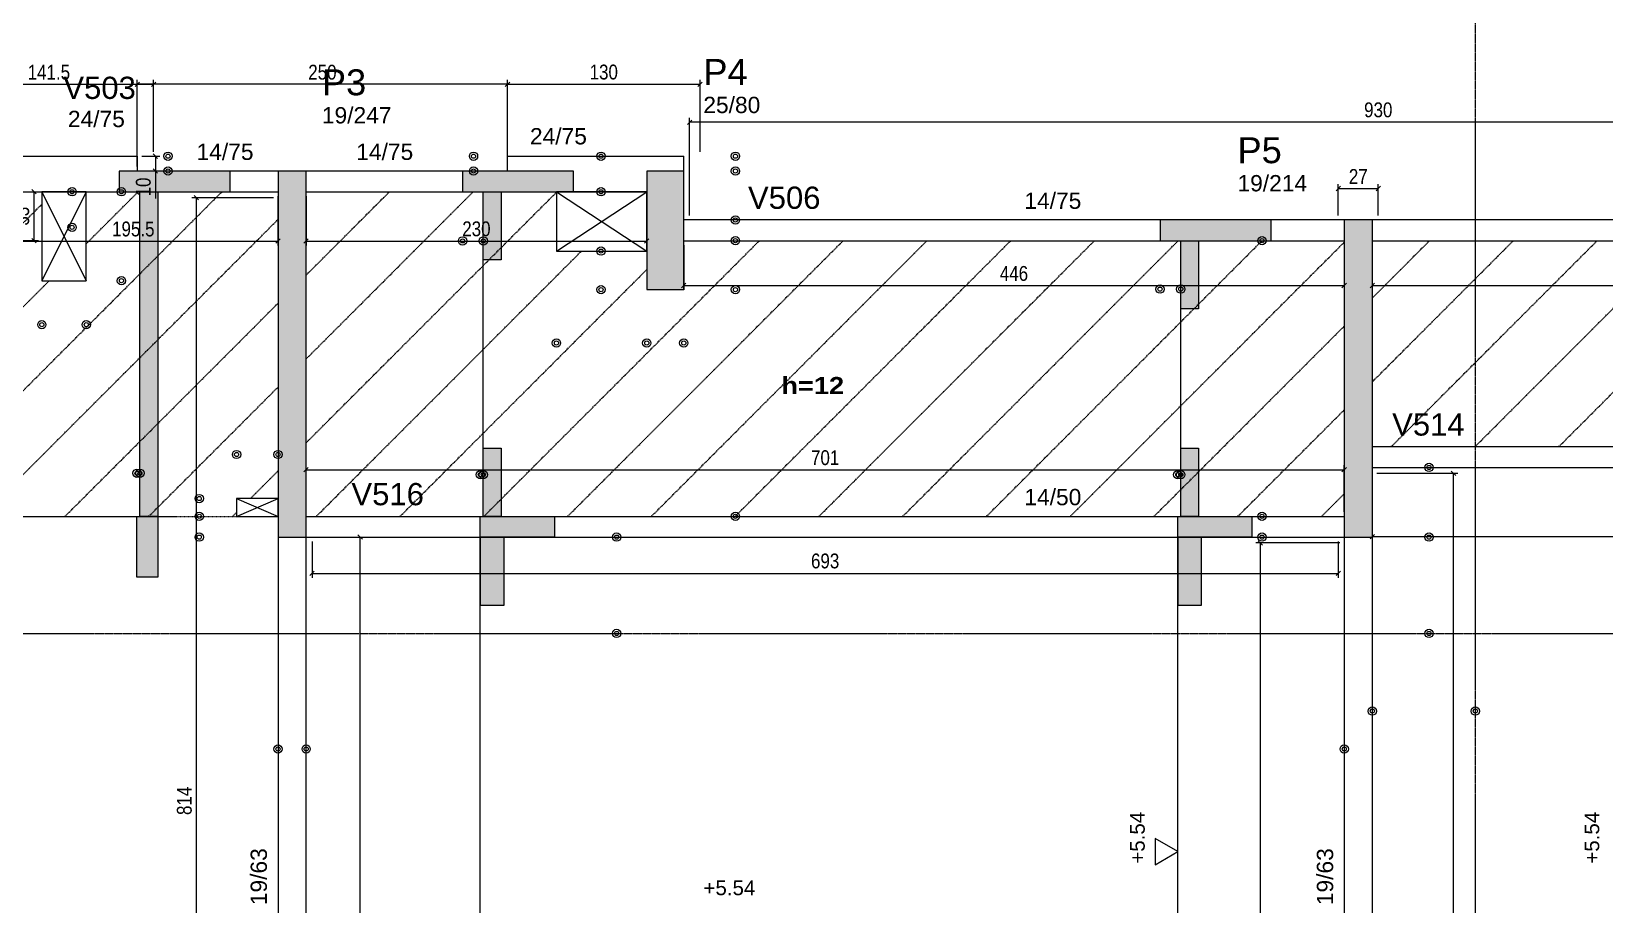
# Model space of a CAD drawing. Extents: x -15895 to 12929, y -2522 to 15173.
# Drawn here: x -14510 to -13447, y 13912 to 14501 of the extents above; entities that cross this region are included whole.
import ezdxf

# ---------------------------------------------------------------- set-up
doc = ezdxf.new("R2010")
doc.units = 0
doc.header["$PDMODE"] = 35
doc.header["$PDSIZE"] = -10
for name, pattern in [('ESTILO_TQS_0001', [1, 0.7, -0.3]), ('ESTILO_TQS_0002', [0.4, 0.1, -0.3]), ('ESTILO_TQS_0006', [0.3, 0.2, -0.1]), ('ESTILO_TQS_0007', [2.1, 1.5, -0.2, 0.2, -0.2])]:
    doc.linetypes.add(name, pattern=pattern)
for name, color, linetype in [('COTA', 241, 'Continuous'), ('MTH-224', 4, 'Continuous'), ('MTH-230', 1, 'Continuous'), ('MTH-DIM-PILAR', 3, 'Continuous'), ('MTH-DIM-VIGA', 3, 'Continuous'), ('MTH-EIXO-214', 4, 'Continuous'), ('MTH-FACE-VIGA', 7, 'Continuous'), ('MTH-LINHA-SEÇÃO', 16, 'Continuous'), ('MTH-PILAR-SEGUE', 5, 'Continuous'), ('MTH-SIMB_COTA', 3, 'Continuous'), ('MTH-SOMBRA21', 150, 'Continuous'), ('MTH-SOMBRA25', 253, 'Continuous'), ('MTH-TIT1-PILAR', 5, 'Continuous'), ('MTH-TIT1-VIGA', 5, 'Continuous'), ('MTH-TRACEJADO-216', 1, 'Continuous'), ('MTH-TXT', 4, 'Continuous'), ('MTH-TXT-NEGRITO', 5, 'Continuous'), ('MTH-VIGA-INVERTIDA', 7, 'ESTILO_TQS_0002')]:
    doc.layers.add(name, color=color, linetype=linetype)
doc.styles.add('COTA TECNICA', font='techl___.ttf', dxfattribs={"height": 10})
doc.styles.add('TQS_ARIAL', font='arial.ttf')
doc.styles.add('TQS_ARIAL_BLACK', font='ariblk.ttf')
doc.dimstyles.new('PAINEL', dxfattribs={"dimtxt": 10, "dimasz": 3, "dimexe": 3, "dimexo": 3, "dimgap": 3, "dimtad": 1, "dimdec": 1, "dimzin": 12, "dimdsep": 46, "dimtxsty": 'COTA TECNICA', "dimblk1": 'OBLIQUE', "dimblk2": 'OBLIQUE', "dimsah": 1, "dimcen": 0.9, "dimclrd": 4, "dimclre": 4, "dimclrt": 240, "dimadec": 1, "dimazin": 3, "dimtfac": 1, "dimtdec": 1, "dimtmove": 0, "dimatfit": 3, "dimfxl": 1, "dimtolj": 1, "dimtzin": 12, "dimarcsym": 0})

# ---------------------------------------------------------------- blocks, each defined once
blk = doc.blocks.new('_Oblique')
at = {"color": 0, "linetype": 'ByBlock', "lineweight": -2}
blk.add_line((-0.5, -0.5), (0.5, 0.5), dxfattribs=at)
blk = doc.blocks.new('*D1881')
at = {"layer": 'COTA', "color": 4, "lineweight": -2, "transparency": 16777216}
for p, q in [((-14435.2, 14416.7), (-14423, 14416.7)), ((-14426, 14416.7), (-14426, 14406.7)), ((-14435.2, 14406.7), (-14423, 14406.7)), ((-14426, 14406.7), (-14426, 14388.2))]:
    blk.add_line(p, q, dxfattribs=at)
at = {"layer": 'Defpoints', "color": 0, "transparency": 16777216}
for p in [(-14438.2, 14416.7), (-14438.2, 14406.7), (-14426, 14406.7)]:
    blk.add_point(p, dxfattribs=at)
at = {"layer": 'COTA', "color": 4, "lineweight": -2, "transparency": 16777216, "xscale": 3, "yscale": 3, "zscale": 3}
for p, rotation in [((-14426, 14416.7), 90), ((-14426, 14406.7), 270)]:
    blk.add_blockref('_Oblique', p, dxfattribs=dict(at, rotation=rotation))
at = {"layer": 'COTA', "color": 240, "transparency": 16777216, "insert": (-14434.1, 14395.9), "char_height": 10, "attachment_point": 5, "rotation": 90, "style": 'COTA TECNICA'}
blk.add_mtext('\\A1;10', dxfattribs=at)
blk = doc.blocks.new('*D1882')
at = {"layer": 'COTA', "color": 4, "lineweight": -2, "transparency": 16777216}
for p, q in [((-14535.7, 14392.7), (-14505, 14392.7)), ((-14508, 14392.7), (-14508, 14359.7)), ((-14535.7, 14359.7), (-14505, 14359.7))]:
    blk.add_line(p, q, dxfattribs=at)
at = {"layer": 'Defpoints', "color": 0, "transparency": 16777216}
for p in [(-14538.7, 14392.7), (-14538.7, 14359.7), (-14508, 14359.7)]:
    blk.add_point(p, dxfattribs=at)
at = {"layer": 'COTA', "color": 4, "lineweight": -2, "transparency": 16777216, "xscale": 3, "yscale": 3, "zscale": 3}
for p, rotation in [((-14508, 14392.7), 90), ((-14508, 14359.7), 270)]:
    blk.add_blockref('_Oblique', p, dxfattribs=dict(at, rotation=rotation))
at = {"layer": 'COTA', "color": 240, "transparency": 16777216, "insert": (-14516.2, 14376.2), "char_height": 10, "attachment_point": 5, "rotation": 90, "style": 'COTA TECNICA'}
blk.add_mtext('\\A1;33', dxfattribs=at)
blk = doc.blocks.new('*D1883')
at = {"layer": 'COTA', "color": 4, "lineweight": -2, "transparency": 16777216}
for p, q in [((-14538.7, 14389.7), (-14538.7, 14356.4)), ((-14343.2, 14389.7), (-14343.2, 14356.4)), ((-14538.7, 14359.4), (-14343.2, 14359.4))]:
    blk.add_line(p, q, dxfattribs=at)
at = {"layer": 'Defpoints', "color": 0, "transparency": 16777216}
for p in [(-14538.7, 14392.7), (-14343.2, 14392.7), (-14343.2, 14359.4)]:
    blk.add_point(p, dxfattribs=at)
at = {"layer": 'COTA', "color": 4, "lineweight": -2, "transparency": 16777216, "xscale": 3, "yscale": 3, "zscale": 3, "rotation": 180}
blk.add_blockref('_Oblique', (-14538.7, 14359.4), dxfattribs=at)
at = {"layer": 'COTA', "color": 4, "lineweight": -2, "transparency": 16777216, "xscale": 3, "yscale": 3, "zscale": 3}
blk.add_blockref('_Oblique', (-14343.2, 14359.4), dxfattribs=at)
at = {"layer": 'COTA', "color": 240, "transparency": 16777216, "insert": (-14440.9, 14367.5), "char_height": 10, "attachment_point": 5, "style": 'COTA TECNICA'}
blk.add_mtext('\\A1;195.5', dxfattribs=at)
blk = doc.blocks.new('*D1884')
at = {"layer": 'COTA', "color": 4, "lineweight": -2, "transparency": 16777216}
for p, q in [((-14324.2, 14389.7), (-14324.2, 14356.4)), ((-14094.2, 14389.7), (-14094.2, 14356.4)), ((-14324.2, 14359.4), (-14094.2, 14359.4))]:
    blk.add_line(p, q, dxfattribs=at)
at = {"layer": 'Defpoints', "color": 0, "transparency": 16777216}
for p in [(-14324.2, 14392.7), (-14094.2, 14392.7), (-14094.2, 14359.4)]:
    blk.add_point(p, dxfattribs=at)
at = {"layer": 'COTA', "color": 4, "lineweight": -2, "transparency": 16777216, "xscale": 3, "yscale": 3, "zscale": 3, "rotation": 180}
blk.add_blockref('_Oblique', (-14324.2, 14359.4), dxfattribs=at)
at = {"layer": 'COTA', "color": 4, "lineweight": -2, "transparency": 16777216, "xscale": 3, "yscale": 3, "zscale": 3}
blk.add_blockref('_Oblique', (-14094.2, 14359.4), dxfattribs=at)
at = {"layer": 'COTA', "color": 240, "transparency": 16777216, "insert": (-14209.2, 14367.6), "char_height": 10, "attachment_point": 5, "style": 'COTA TECNICA'}
blk.add_mtext('\\A1;230', dxfattribs=at)
blk = doc.blocks.new('*D1885')
at = {"layer": 'COTA', "color": 4, "lineweight": -2, "transparency": 16777216}
for p, q in [((-14188.2, 14419.7), (-14188.2, 14468.2)), ((-14058.2, 14419.7), (-14058.2, 14468.2)), ((-14188.2, 14465.2), (-14058.2, 14465.2))]:
    blk.add_line(p, q, dxfattribs=at)
at = {"layer": 'Defpoints', "color": 0, "transparency": 16777216}
for p in [(-14058.2, 14465.2), (-14188.2, 14416.7), (-14058.2, 14416.7)]:
    blk.add_point(p, dxfattribs=at)
at = {"layer": 'COTA', "color": 4, "lineweight": -2, "transparency": 16777216, "xscale": 3, "yscale": 3, "zscale": 3, "rotation": 180}
blk.add_blockref('_Oblique', (-14188.2, 14465.2), dxfattribs=at)
at = {"layer": 'COTA', "color": 4, "lineweight": -2, "transparency": 16777216, "xscale": 3, "yscale": 3, "zscale": 3}
blk.add_blockref('_Oblique', (-14058.2, 14465.2), dxfattribs=at)
at = {"layer": 'COTA', "color": 240, "transparency": 16777216, "insert": (-14123.2, 14473.4), "char_height": 10, "attachment_point": 5, "style": 'COTA TECNICA'}
blk.add_mtext('\\A1;130', dxfattribs=at)
blk = doc.blocks.new('*D1886')
at = {"layer": 'COTA', "color": 4, "lineweight": -2, "transparency": 16777216}
for p, q in [((-14438.2, 14409.7), (-14438.2, 14468.2)), ((-14188.2, 14409.7), (-14188.2, 14468.2)), ((-14188.2, 14465.2), (-14438.2, 14465.2))]:
    blk.add_line(p, q, dxfattribs=at)
at = {"layer": 'Defpoints', "color": 0, "transparency": 16777216}
for p in [(-14438.2, 14465.2), (-14438.2, 14406.7), (-14188.2, 14406.7)]:
    blk.add_point(p, dxfattribs=at)
at = {"layer": 'COTA', "color": 4, "lineweight": -2, "transparency": 16777216, "xscale": 3, "yscale": 3, "zscale": 3, "rotation": 180}
blk.add_blockref('_Oblique', (-14438.2, 14465.2), dxfattribs=at)
at = {"layer": 'COTA', "color": 4, "lineweight": -2, "transparency": 16777216, "xscale": 3, "yscale": 3, "zscale": 3}
blk.add_blockref('_Oblique', (-14188.2, 14465.2), dxfattribs=at)
at = {"layer": 'COTA', "color": 240, "transparency": 16777216, "insert": (-14313.2, 14473.3), "char_height": 10, "attachment_point": 5, "style": 'COTA TECNICA'}
blk.add_mtext('\\A1;250', dxfattribs=at)
blk = doc.blocks.new('*D1887')
at = {"layer": 'COTA', "color": 4, "lineweight": -2, "transparency": 16777216}
for p, q in [((-14568.7, 14419.7), (-14568.7, 14468.2)), ((-14427.2, 14419.7), (-14427.2, 14468.2)), ((-14568.7, 14465.2), (-14427.2, 14465.2))]:
    blk.add_line(p, q, dxfattribs=at)
at = {"layer": 'Defpoints', "color": 0, "transparency": 16777216}
for p in [(-14427.2, 14465.2), (-14568.7, 14416.7), (-14427.2, 14416.7)]:
    blk.add_point(p, dxfattribs=at)
at = {"layer": 'COTA', "color": 4, "lineweight": -2, "transparency": 16777216, "xscale": 3, "yscale": 3, "zscale": 3, "rotation": 180}
blk.add_blockref('_Oblique', (-14568.7, 14465.2), dxfattribs=at)
at = {"layer": 'COTA', "color": 4, "lineweight": -2, "transparency": 16777216, "xscale": 3, "yscale": 3, "zscale": 3}
blk.add_blockref('_Oblique', (-14427.2, 14465.2), dxfattribs=at)
at = {"layer": 'COTA', "color": 240, "transparency": 16777216, "insert": (-14497.9, 14473.3), "char_height": 10, "attachment_point": 5, "style": 'COTA TECNICA'}
blk.add_mtext('\\A1;141.5', dxfattribs=at)
blk = doc.blocks.new('*D1893')
at = {"layer": 'COTA', "color": 4, "lineweight": -2, "transparency": 16777216}
for p, q in [((-14069.2, 14356.7), (-14069.2, 14326.4)), ((-13623.2, 14356.7), (-13623.2, 14326.4)), ((-14069.2, 14329.4), (-13623.2, 14329.4))]:
    blk.add_line(p, q, dxfattribs=at)
at = {"layer": 'Defpoints', "color": 0, "transparency": 16777216}
for p in [(-14069.2, 14359.7), (-13623.2, 14359.7), (-13623.2, 14329.4)]:
    blk.add_point(p, dxfattribs=at)
at = {"layer": 'COTA', "color": 4, "lineweight": -2, "transparency": 16777216, "xscale": 3, "yscale": 3, "zscale": 3, "rotation": 180}
blk.add_blockref('_Oblique', (-14069.2, 14329.4), dxfattribs=at)
at = {"layer": 'COTA', "color": 4, "lineweight": -2, "transparency": 16777216, "xscale": 3, "yscale": 3, "zscale": 3}
blk.add_blockref('_Oblique', (-13623.2, 14329.4), dxfattribs=at)
at = {"layer": 'COTA', "color": 240, "transparency": 16777216, "insert": (-13846.2, 14337.5), "char_height": 10, "attachment_point": 5, "style": 'COTA TECNICA'}
blk.add_mtext('\\A1;446', dxfattribs=at)
blk = doc.blocks.new('*D1895')
at = {"layer": 'COTA', "color": 4, "lineweight": -2, "transparency": 16777216}
for p, q in [((-13627.2, 14376.7), (-13627.2, 14397.9)), ((-13627.2, 14394.9), (-13600.2, 14394.9)), ((-13600.2, 14376.7), (-13600.2, 14397.9))]:
    blk.add_line(p, q, dxfattribs=at)
at = {"layer": 'Defpoints', "color": 0, "transparency": 16777216}
for p in [(-13600.2, 14394.9), (-13627.2, 14373.7), (-13600.2, 14373.7)]:
    blk.add_point(p, dxfattribs=at)
at = {"layer": 'COTA', "color": 4, "lineweight": -2, "transparency": 16777216, "xscale": 3, "yscale": 3, "zscale": 3, "rotation": 180}
blk.add_blockref('_Oblique', (-13627.2, 14394.9), dxfattribs=at)
at = {"layer": 'COTA', "color": 4, "lineweight": -2, "transparency": 16777216, "xscale": 3, "yscale": 3, "zscale": 3}
blk.add_blockref('_Oblique', (-13600.2, 14394.9), dxfattribs=at)
at = {"layer": 'COTA', "color": 240, "transparency": 16777216, "insert": (-13613.7, 14403), "char_height": 10, "attachment_point": 5, "style": 'COTA TECNICA'}
blk.add_mtext('\\A1;27', dxfattribs=at)
blk = doc.blocks.new('*D1896')
at = {"layer": 'COTA', "color": 4, "lineweight": -2, "transparency": 16777216}
for p, q in [((-13604.2, 14356.7), (-13604.2, 14326.4)), ((-13154.2, 14356.7), (-13154.2, 14326.4)), ((-13604.2, 14329.4), (-13154.2, 14329.4))]:
    blk.add_line(p, q, dxfattribs=at)
at = {"layer": 'Defpoints', "color": 0, "transparency": 16777216}
for p in [(-13604.2, 14359.7), (-13154.2, 14359.7), (-13154.2, 14329.4)]:
    blk.add_point(p, dxfattribs=at)
at = {"layer": 'COTA', "color": 4, "lineweight": -2, "transparency": 16777216, "xscale": 3, "yscale": 3, "zscale": 3, "rotation": 180}
blk.add_blockref('_Oblique', (-13604.2, 14329.4), dxfattribs=at)
at = {"layer": 'COTA', "color": 4, "lineweight": -2, "transparency": 16777216, "xscale": 3, "yscale": 3, "zscale": 3}
blk.add_blockref('_Oblique', (-13154.2, 14329.4), dxfattribs=at)
at = {"layer": 'COTA', "color": 240, "transparency": 16777216, "insert": (-13379.2, 14337.5), "char_height": 10, "attachment_point": 5, "style": 'COTA TECNICA'}
blk.add_mtext('\\A1;450', dxfattribs=at)
blk = doc.blocks.new('*D1897')
at = {"layer": 'COTA', "color": 4, "lineweight": -2, "transparency": 16777216}
for p, q in [((-14065.2, 14376.7), (-14065.2, 14442.6)), ((-13135.2, 14439.6), (-14065.2, 14439.6)), ((-13135.2, 14376.7), (-13135.2, 14442.6))]:
    blk.add_line(p, q, dxfattribs=at)
at = {"layer": 'Defpoints', "color": 0, "transparency": 16777216}
for p in [(-14065.2, 14439.6), (-14065.2, 14373.7), (-13135.2, 14373.7)]:
    blk.add_point(p, dxfattribs=at)
at = {"layer": 'COTA', "color": 4, "lineweight": -2, "transparency": 16777216, "xscale": 3, "yscale": 3, "zscale": 3, "rotation": 180}
blk.add_blockref('_Oblique', (-14065.2, 14439.6), dxfattribs=at)
at = {"layer": 'COTA', "color": 4, "lineweight": -2, "transparency": 16777216, "xscale": 3, "yscale": 3, "zscale": 3}
blk.add_blockref('_Oblique', (-13135.2, 14439.6), dxfattribs=at)
at = {"layer": 'COTA', "color": 240, "transparency": 16777216, "insert": (-13600.2, 14447.9), "char_height": 10, "attachment_point": 5, "style": 'COTA TECNICA'}
blk.add_mtext('\\A1;930', dxfattribs=at)
blk = doc.blocks.new('*D1908')
at = {"layer": 'COTA', "color": 4, "lineweight": -2, "transparency": 16777216}
for p, q in [((-13604.2, 14203.7), (-13604.2, 14157)), ((-13154.2, 14203.7), (-13154.2, 14157)), ((-13604.2, 14160), (-13154.2, 14160))]:
    blk.add_line(p, q, dxfattribs=at)
at = {"layer": 'Defpoints', "color": 0, "transparency": 16777216}
for p in [(-13604.2, 14206.7), (-13154.2, 14206.7), (-13154.2, 14160)]:
    blk.add_point(p, dxfattribs=at)
at = {"layer": 'COTA', "color": 4, "lineweight": -2, "transparency": 16777216, "xscale": 3, "yscale": 3, "zscale": 3, "rotation": 180}
blk.add_blockref('_Oblique', (-13604.2, 14160), dxfattribs=at)
at = {"layer": 'COTA', "color": 4, "lineweight": -2, "transparency": 16777216, "xscale": 3, "yscale": 3, "zscale": 3}
blk.add_blockref('_Oblique', (-13154.2, 14160), dxfattribs=at)
at = {"layer": 'COTA', "color": 240, "transparency": 16777216, "insert": (-13379.2, 14168.1), "char_height": 10, "attachment_point": 5, "style": 'COTA TECNICA'}
blk.add_mtext('\\A1;450', dxfattribs=at)
blk = doc.blocks.new('*D1909')
at = {"layer": 'COTA', "color": 4, "lineweight": -2, "transparency": 16777216}
for p, q in [((-14320.2, 14156.7), (-14320.2, 14132.2)), ((-13627.2, 14156.7), (-13627.2, 14132.2)), ((-14320.2, 14135.2), (-13627.2, 14135.2))]:
    blk.add_line(p, q, dxfattribs=at)
at = {"layer": 'Defpoints', "color": 0, "transparency": 16777216}
for p in [(-14320.2, 14159.7), (-13627.2, 14159.7), (-13627.2, 14135.2)]:
    blk.add_point(p, dxfattribs=at)
at = {"layer": 'COTA', "color": 4, "lineweight": -2, "transparency": 16777216, "xscale": 3, "yscale": 3, "zscale": 3, "rotation": 180}
blk.add_blockref('_Oblique', (-14320.2, 14135.2), dxfattribs=at)
at = {"layer": 'COTA', "color": 4, "lineweight": -2, "transparency": 16777216, "xscale": 3, "yscale": 3, "zscale": 3}
blk.add_blockref('_Oblique', (-13627.2, 14135.2), dxfattribs=at)
at = {"layer": 'COTA', "color": 240, "transparency": 16777216, "insert": (-13973.7, 14143.5), "char_height": 10, "attachment_point": 5, "style": 'COTA TECNICA'}
blk.add_mtext('\\A1;693', dxfattribs=at)
blk = doc.blocks.new('*D1950')
at = {"layer": 'COTA', "color": 4, "lineweight": -2, "transparency": 16777216}
for p, q in [((-14324.2, 14176.7), (-14324.2, 14208.1)), ((-14324.2, 14205.1), (-13623.2, 14205.1)), ((-13623.2, 14176.7), (-13623.2, 14208.1))]:
    blk.add_line(p, q, dxfattribs=at)
at = {"layer": 'Defpoints', "color": 0, "transparency": 16777216}
for p in [(-13623.2, 14205.1), (-14324.2, 14173.7), (-13623.2, 14173.7)]:
    blk.add_point(p, dxfattribs=at)
at = {"layer": 'COTA', "color": 4, "lineweight": -2, "transparency": 16777216, "xscale": 3, "yscale": 3, "zscale": 3, "rotation": 180}
blk.add_blockref('_Oblique', (-14324.2, 14205.1), dxfattribs=at)
at = {"layer": 'COTA', "color": 4, "lineweight": -2, "transparency": 16777216, "xscale": 3, "yscale": 3, "zscale": 3}
blk.add_blockref('_Oblique', (-13623.2, 14205.1), dxfattribs=at)
at = {"layer": 'COTA', "color": 240, "transparency": 16777216, "insert": (-13973.7, 14213.2), "char_height": 10, "attachment_point": 5, "style": 'COTA TECNICA'}
blk.add_mtext('\\A1;701', dxfattribs=at)
blk = doc.blocks.new('*D1984')
at = {"layer": 'COTA', "color": 4, "lineweight": -2, "transparency": 16777216}
for p, q in [((-14346.2, 14388.7), (-14401.3, 14388.7)), ((-14398.3, 13574.7), (-14398.3, 14388.7)), ((-14346.2, 13574.7), (-14401.3, 13574.7))]:
    blk.add_line(p, q, dxfattribs=at)
at = {"layer": 'Defpoints', "color": 0, "transparency": 16777216}
for p in [(-14398.3, 14388.7), (-14343.2, 14388.7), (-14343.2, 13574.7)]:
    blk.add_point(p, dxfattribs=at)
at = {"layer": 'COTA', "color": 4, "lineweight": -2, "transparency": 16777216, "xscale": 3, "yscale": 3, "zscale": 3}
for p, rotation in [((-14398.3, 14388.7), 90), ((-14398.3, 13574.7), 270)]:
    blk.add_blockref('_Oblique', p, dxfattribs=dict(at, rotation=rotation))
at = {"layer": 'COTA', "color": 240, "transparency": 16777216, "insert": (-14406.4, 13981.7), "char_height": 10, "attachment_point": 5, "rotation": 90, "style": 'COTA TECNICA'}
blk.add_mtext('\\A1;814', dxfattribs=at)
blk = doc.blocks.new('*D1986')
at = {"layer": 'COTA', "color": 4, "lineweight": -2, "transparency": 16777216}
for p, q in [((-14321.2, 14159.7), (-14284.7, 14159.7)), ((-14287.7, 13574.7), (-14287.7, 14159.7)), ((-14321.2, 13574.7), (-14284.7, 13574.7))]:
    blk.add_line(p, q, dxfattribs=at)
at = {"layer": 'Defpoints', "color": 0, "transparency": 16777216}
for p in [(-14324.2, 14159.7), (-14287.7, 14159.7), (-14324.2, 13574.7)]:
    blk.add_point(p, dxfattribs=at)
at = {"layer": 'COTA', "color": 4, "lineweight": -2, "transparency": 16777216, "xscale": 3, "yscale": 3, "zscale": 3}
for p, rotation in [((-14287.7, 14159.7), 90), ((-14287.7, 13574.7), 270)]:
    blk.add_blockref('_Oblique', p, dxfattribs=dict(at, rotation=rotation))
at = {"layer": 'COTA', "color": 240, "transparency": 16777216, "insert": (-14295.8, 13867.2), "char_height": 10, "attachment_point": 5, "rotation": 90, "style": 'COTA TECNICA'}
blk.add_mtext('\\A1;585', dxfattribs=at)
blk = doc.blocks.new('*D1988')
at = {"layer": 'COTA', "color": 4, "lineweight": -2, "transparency": 16777216}
for p, q in [((-13626.2, 14155.7), (-13682.8, 14155.7)), ((-13679.8, 13570.7), (-13679.8, 14155.7)), ((-13626.2, 13570.7), (-13682.8, 13570.7))]:
    blk.add_line(p, q, dxfattribs=at)
at = {"layer": 'Defpoints', "color": 0, "transparency": 16777216}
for p in [(-13679.8, 14155.7), (-13623.2, 14155.7), (-13623.2, 13570.7)]:
    blk.add_point(p, dxfattribs=at)
at = {"layer": 'COTA', "color": 4, "lineweight": -2, "transparency": 16777216, "xscale": 3, "yscale": 3, "zscale": 3}
for p, rotation in [((-13679.8, 14155.7), 90), ((-13679.8, 13570.7), 270)]:
    blk.add_blockref('_Oblique', p, dxfattribs=dict(at, rotation=rotation))
at = {"layer": 'COTA', "color": 240, "transparency": 16777216, "insert": (-13688, 13863.2), "char_height": 10, "attachment_point": 5, "rotation": 90, "style": 'COTA TECNICA'}
blk.add_mtext('\\A1;585', dxfattribs=at)
blk = doc.blocks.new('*D1990')
at = {"layer": 'COTA', "color": 4, "lineweight": -2, "transparency": 16777216}
for p, q in [((-13601.2, 14202.7), (-13546.4, 14202.7)), ((-13549.4, 13574.7), (-13549.4, 14202.7)), ((-13601.2, 13574.7), (-13546.4, 13574.7))]:
    blk.add_line(p, q, dxfattribs=at)
at = {"layer": 'Defpoints', "color": 0, "transparency": 16777216}
for p in [(-13604.2, 14202.7), (-13549.4, 14202.7), (-13604.2, 13574.7)]:
    blk.add_point(p, dxfattribs=at)
at = {"layer": 'COTA', "color": 4, "lineweight": -2, "transparency": 16777216, "xscale": 3, "yscale": 3, "zscale": 3}
for p, rotation in [((-13549.4, 14202.7), 90), ((-13549.4, 13574.7), 270)]:
    blk.add_blockref('_Oblique', p, dxfattribs=dict(at, rotation=rotation))
at = {"layer": 'COTA', "color": 240, "transparency": 16777216, "insert": (-13557.6, 13888.7), "char_height": 10, "attachment_point": 5, "rotation": 90, "style": 'COTA TECNICA'}
blk.add_mtext('\\A1;628', dxfattribs=at)

msp = doc.modelspace()

# ---------------------------------------------------------------- linework, layer by layer
at = {"layer": 'MTH-224', "linetype": 'Continuous'}
msp.add_lwpolyline([(-13750.86, 13938.58), (-13735.56, 13947.41), (-13750.86, 13956.24), (-13750.86, 13938.58)], dxfattribs=at)
at = {"layer": 'MTH-230', "linetype": 'Continuous'}
for p, q in [((-14502.66, 14392.66), (-14472.66, 14332.66)), ((-14472.66, 14392.66), (-14502.66, 14332.66)), ((-14155.16, 14392.66), (-14094.16, 14352.66)), ((-14155.16, 14352.66), (-14094.16, 14392.66)), ((-14371.16, 14185.66), (-14343.16, 14173.66)), ((-14371.16, 14173.66), (-14343.16, 14185.66))]:
    msp.add_line(p, q, dxfattribs=at)
at = {"layer": 'MTH-EIXO-214', "linetype": 'ESTILO_TQS_0007'}
for p, q in [((-13534.66, 14881.16), (-13534.66, 12264.34)), ((-15560.66, 14094.66), (-9790.66, 14094.66))]:
    msp.add_line(p, q, dxfattribs=at)
at = {"layer": 'MTH-FACE-VIGA', "linetype": 'Continuous'}
for p, q in [((-14557.66, 14416.66), (-14438.16, 14416.66)), ((-14438.16, 14406.66), (-14438.16, 14416.66)), ((-14188.16, 14406.66), (-14188.16, 14416.66)), ((-14188.16, 14416.66), (-14069.16, 14416.66)), ((-14069.16, 14406.66), (-14069.16, 14416.66)), ((-14343.16, 14406.66), (-14438.16, 14406.66)), ((-14188.16, 14406.66), (-14324.16, 14406.66)), ((-14516.66, 14392.66), (-14502.66, 14392.66)), ((-14502.66, 14392.66), (-14343.16, 14392.66)), ((-14324.16, 14392.66), (-14094.16, 14392.66)), ((-13623.16, 14373.66), (-14069.16, 14373.66)), ((-13154.16, 14373.66), (-13604.16, 14373.66)), ((-14069.16, 14359.66), (-13623.16, 14359.66)), ((-13604.16, 14359.66), (-13154.16, 14359.66)), ((-13154.16, 14220.66), (-13604.16, 14220.66)), ((-13604.16, 14206.66), (-13154.16, 14206.66)), ((-14324.16, 14173.66), (-13623.16, 14173.66)), ((-14343.16, 14159.66), (-14343.16, 13716.66)), ((-14324.16, 13716.66), (-14324.16, 14159.66)), ((-14324.16, 14159.66), (-13623.16, 14159.66)), ((-13623.16, 14159.66), (-13623.16, 13716.66)), ((-13604.16, 13716.66), (-13604.16, 14159.66))]:
    msp.add_line(p, q, dxfattribs=at)
for points in [[(-14472.66, 14392.66), (-14502.66, 14392.66), (-14502.66, 14332.66), (-14472.66, 14332.66), (-14472.66, 14392.66)], [(-14094.16, 14392.66), (-14155.16, 14392.66), (-14155.16, 14352.66), (-14094.16, 14352.66), (-14094.16, 14392.66)], [(-14343.16, 14185.66), (-14371.16, 14185.66), (-14371.16, 14173.66), (-14343.16, 14173.66), (-14343.16, 14185.66)]]:
    msp.add_lwpolyline(points, dxfattribs=at)
at = {"layer": 'MTH-LINHA-SEÇÃO', "linetype": 'Continuous'}
for p, q in [((-14204.55, 14173.66), (-14204.55, 14392.66)), ((-13733.56, 14173.66), (-13733.56, 14359.66)), ((-14206.55, 13556.66), (-14206.55, 14173.66)), ((-13735.56, 13721.16), (-13735.56, 14173.66))]:
    msp.add_line(p, q, dxfattribs=at)
for points in [[(-14375.42, 14406.66), (-14450.42, 14406.66), (-14450.42, 14392.66), (-14375.42, 14392.66), (-14375.42, 14406.66)], [(-14143.55, 14406.66), (-14218.55, 14406.66), (-14218.55, 14392.66), (-14143.55, 14392.66), (-14143.55, 14406.66)], [(-14436.42, 14173.66), (-14436.42, 14392.66), (-14424.42, 14392.66), (-14424.42, 14173.66), (-14436.42, 14173.66)], [(-14204.55, 14346.66), (-14204.55, 14392.66), (-14192.55, 14392.66), (-14192.55, 14346.66), (-14204.55, 14346.66)], [(-13672.56, 14373.66), (-13747.56, 14373.66), (-13747.56, 14359.66), (-13672.56, 14359.66), (-13672.56, 14373.66)], [(-13733.56, 14313.66), (-13733.56, 14359.66), (-13721.56, 14359.66), (-13721.56, 14313.66), (-13733.56, 14313.66)], [(-14204.55, 14173.66), (-14204.55, 14219.66), (-14192.55, 14219.66), (-14192.55, 14173.66), (-14204.55, 14173.66)], [(-13733.56, 14173.66), (-13733.56, 14219.66), (-13721.56, 14219.66), (-13721.56, 14173.66), (-13733.56, 14173.66)], [(-14438.42, 14132.66), (-14438.42, 14173.66), (-14424.42, 14173.66), (-14424.42, 14132.66), (-14438.42, 14132.66)], [(-14156.55, 14159.66), (-14206.55, 14159.66), (-14206.55, 14173.66), (-14156.55, 14173.66), (-14156.55, 14159.66)], [(-13685.56, 14159.66), (-13735.56, 14159.66), (-13735.56, 14173.66), (-13685.56, 14173.66), (-13685.56, 14159.66)], [(-14206.55, 14159.66), (-14206.55, 14113.66), (-14190.55, 14113.66), (-14190.55, 14159.66), (-14206.55, 14159.66)], [(-13735.56, 14159.66), (-13735.56, 14113.66), (-13719.56, 14113.66), (-13719.56, 14159.66), (-13735.56, 14159.66)]]:
    msp.add_lwpolyline(points, dxfattribs=at)
at = {"layer": 'MTH-PILAR-SEGUE', "linetype": 'Continuous'}
for points in [[(-14343.16, 14159.66), (-14324.16, 14159.66), (-14324.16, 14406.66), (-14343.16, 14406.66), (-14343.16, 14159.66)], [(-14094.16, 14326.66), (-14069.16, 14326.66), (-14069.16, 14406.66), (-14094.16, 14406.66), (-14094.16, 14326.66)], [(-13623.16, 14159.66), (-13604.16, 14159.66), (-13604.16, 14373.66), (-13623.16, 14373.66), (-13623.16, 14159.66)]]:
    msp.add_lwpolyline(points, dxfattribs=at)
at = {"layer": 'MTH-SIMB_COTA', "linetype": 'Continuous'}
for centre, radius in [((-14417.44, 14416.66), 2.8), ((-14417.44, 14416.66), 1.4), ((-14211.15, 14416.66), 2.8), ((-14211.15, 14416.66), 1.4), ((-14125.04, 14416.66), 2.8), ((-14125.04, 14416.66), 1.4), ((-14034.27, 14416.66), 2.8), ((-14034.27, 14416.66), 1.4), ((-14417.44, 14406.66), 2.8), ((-14417.44, 14406.66), 1.4), ((-14211.15, 14406.66), 2.8), ((-14211.15, 14406.66), 1.4), ((-14034.27, 14406.66), 2.8), ((-14034.27, 14406.66), 2.8), ((-14034.27, 14406.66), 1.4), ((-14034.27, 14406.66), 1.4), ((-14482.23, 14392.66), 2.8), ((-14482.23, 14392.66), 1.4), ((-14448.89, 14392.66), 2.8), ((-14448.89, 14392.66), 1.4), ((-14125.04, 14392.66), 2.8), ((-14125.04, 14392.66), 2.8), ((-14125.04, 14392.66), 1.4), ((-14125.04, 14392.66), 1.4), ((-14034.27, 14373.66), 2.8), ((-14034.27, 14373.66), 1.4), ((-14482.23, 14368.66), 2.8), ((-14482.23, 14368.66), 1.4), ((-14218.55, 14359.52), 2.8), ((-14204.55, 14359.52), 2.8), ((-14034.27, 14359.66), 2.8), ((-13678.67, 14359.66), 2.8), ((-14218.55, 14359.52), 1.4), ((-14204.55, 14359.52), 1.4), ((-14125.04, 14352.66), 2.8), ((-14125.04, 14352.66), 2.8), ((-14125.04, 14352.66), 1.4), ((-14125.04, 14352.66), 1.4), ((-14034.27, 14359.66), 1.4), ((-13678.67, 14359.66), 1.4), ((-14448.89, 14332.66), 2.8), ((-14448.89, 14332.66), 1.4), ((-14125.04, 14326.66), 2.8), ((-14125.04, 14326.66), 1.4), ((-14034.27, 14326.66), 2.8), ((-14034.27, 14326.66), 2.8), ((-14034.27, 14326.66), 1.4), ((-14034.27, 14326.66), 1.4), ((-13747.56, 14327), 2.8), ((-13747.56, 14327), 1.4), ((-13733.56, 14327), 2.8), ((-13733.56, 14327), 1.4), ((-14502.66, 14302.97), 2.8), ((-14502.66, 14302.97), 1.4), ((-14472.66, 14302.97), 2.8), ((-14472.66, 14302.97), 1.4), ((-14155.16, 14290.61), 2.8), ((-14155.16, 14290.61), 1.4), ((-14094.16, 14290.61), 2.8), ((-14094.16, 14290.61), 2.8), ((-14094.16, 14290.61), 1.4), ((-14094.16, 14290.61), 1.4), ((-14069.16, 14290.61), 2.8), ((-14069.16, 14290.61), 1.4), ((-14371.16, 14215.4), 2.8), ((-14371.16, 14215.4), 1.4), ((-14343.16, 14215.4), 2.8), ((-14343.16, 14215.4), 1.4), ((-14438.42, 14202.77), 2.8), ((-14438.42, 14202.77), 1.4), ((-14436.42, 14202.77), 2.8), ((-14436.42, 14202.77), 1.4), ((-14206.55, 14201.76), 2.8), ((-14206.55, 14201.76), 2.8), ((-14206.55, 14201.76), 2.8), ((-14206.55, 14201.76), 2.8), ((-14206.55, 14201.76), 1.4), ((-14206.55, 14201.76), 1.4), ((-14206.55, 14201.76), 1.4), ((-14206.55, 14201.76), 1.4), ((-14204.55, 14201.76), 2.8), ((-14204.55, 14201.76), 2.8), ((-14204.55, 14201.76), 2.8), ((-14204.55, 14201.76), 2.8), ((-14204.55, 14201.76), 1.4), ((-14204.55, 14201.76), 1.4), ((-14204.55, 14201.76), 1.4), ((-14204.55, 14201.76), 1.4), ((-13735.56, 14201.76), 2.8), ((-13735.56, 14201.76), 2.8), ((-13735.56, 14201.76), 2.8), ((-13735.56, 14201.76), 2.8), ((-13735.56, 14201.76), 1.4), ((-13735.56, 14201.76), 1.4), ((-13735.56, 14201.76), 1.4), ((-13735.56, 14201.76), 1.4), ((-13733.56, 14201.76), 2.8), ((-13733.56, 14201.76), 2.8), ((-13733.56, 14201.76), 2.8), ((-13733.56, 14201.76), 2.8), ((-13733.56, 14201.76), 1.4), ((-13733.56, 14201.76), 1.4), ((-13733.56, 14201.76), 1.4), ((-13733.56, 14201.76), 1.4), ((-13565.92, 14206.66), 2.8), ((-13565.92, 14206.66), 1.4), ((-14396.37, 14185.66), 2.8), ((-14396.37, 14185.66), 1.4), ((-14396.37, 14173.66), 2.8), ((-14396.37, 14173.66), 2.8), ((-14396.37, 14173.66), 1.4), ((-14396.37, 14173.66), 1.4), ((-14034.27, 14173.66), 2.8), ((-14034.27, 14173.66), 1.4), ((-13678.67, 14173.66), 2.8), ((-13678.67, 14173.66), 1.4), ((-14396.37, 14159.66), 2.8), ((-14396.37, 14159.66), 1.4), ((-14114.53, 14159.66), 2.8), ((-14114.53, 14159.66), 1.4), ((-13678.67, 14159.66), 2.8), ((-13678.67, 14159.66), 1.4), ((-13565.92, 14159.66), 2.8), ((-13565.92, 14159.66), 2.8), ((-13565.92, 14159.66), 1.4), ((-13565.92, 14159.66), 1.4), ((-14114.53, 14094.66), 2.8), ((-14114.53, 14094.66), 2.8), ((-13565.92, 14094.66), 2.8), ((-14114.53, 14094.66), 1.4), ((-14114.53, 14094.66), 1.4), ((-13565.92, 14094.66), 1.4), ((-13604.16, 14042.26), 2.8), ((-13604.16, 14042.26), 1.4), ((-13534.66, 14042.26), 2.8), ((-13534.66, 14042.26), 2.8), ((-13534.66, 14042.26), 1.4), ((-13534.66, 14042.26), 1.4), ((-14343.16, 14016.66), 2.8), ((-14343.16, 14016.66), 1.4), ((-14324.16, 14016.66), 2.8), ((-14324.16, 14016.66), 1.4), ((-13623.16, 14016.66), 2.8), ((-13623.16, 14016.66), 1.4)]:
    msp.add_circle(centre, radius, dxfattribs=at)
at = {"layer": 'MTH-SOMBRA21', "linetype": 'Continuous'}
for points in [[(-14375.42, 14406.66), (-14450.42, 14406.66), (-14450.42, 14392.66)], [(-14375.42, 14406.66), (-14450.42, 14392.66), (-14375.42, 14392.66)], [(-14375.42, 14406.66), (-14375.42, 14392.66), (-14375.42, 14406.66)], [(-14143.55, 14406.66), (-14218.55, 14406.66), (-14218.55, 14392.66)], [(-14143.55, 14406.66), (-14218.55, 14392.66), (-14143.55, 14392.66)], [(-14143.55, 14406.66), (-14143.55, 14392.66), (-14143.55, 14406.66)], [(-14436.42, 14173.66), (-14436.42, 14392.66), (-14424.42, 14392.66)], [(-14436.42, 14173.66), (-14424.42, 14392.66), (-14424.42, 14173.66)], [(-14204.55, 14346.66), (-14204.55, 14392.66), (-14192.55, 14392.66)], [(-14204.55, 14346.66), (-14192.55, 14392.66), (-14192.55, 14346.66)], [(-13672.56, 14373.66), (-13747.56, 14373.66), (-13747.56, 14359.66)], [(-13672.56, 14373.66), (-13747.56, 14359.66), (-13672.56, 14359.66)], [(-13672.56, 14373.66), (-13672.56, 14359.66), (-13672.56, 14373.66)], [(-13733.56, 14313.66), (-13733.56, 14359.66), (-13721.56, 14359.66)], [(-13733.56, 14313.66), (-13721.56, 14359.66), (-13721.56, 14313.66)], [(-14204.55, 14346.66), (-14192.55, 14346.66), (-14204.55, 14346.66)], [(-13733.56, 14313.66), (-13721.56, 14313.66), (-13733.56, 14313.66)], [(-14204.55, 14173.66), (-14204.55, 14219.66), (-14192.55, 14219.66)], [(-14204.55, 14173.66), (-14192.55, 14219.66), (-14192.55, 14173.66)], [(-13733.56, 14173.66), (-13733.56, 14219.66), (-13721.56, 14219.66)], [(-13733.56, 14173.66), (-13721.56, 14219.66), (-13721.56, 14173.66)], [(-14438.42, 14132.66), (-14438.42, 14173.66), (-14424.42, 14173.66)], [(-14438.42, 14132.66), (-14424.42, 14173.66), (-14424.42, 14132.66)], [(-14436.42, 14173.66), (-14424.42, 14173.66), (-14436.42, 14173.66)], [(-14156.55, 14159.66), (-14206.55, 14159.66), (-14206.55, 14173.66)], [(-14156.55, 14159.66), (-14206.55, 14173.66), (-14156.55, 14173.66)], [(-14204.55, 14173.66), (-14192.55, 14173.66), (-14204.55, 14173.66)], [(-14156.55, 14159.66), (-14156.55, 14173.66), (-14156.55, 14159.66)], [(-13685.56, 14159.66), (-13735.56, 14159.66), (-13735.56, 14173.66)], [(-13685.56, 14159.66), (-13735.56, 14173.66), (-13685.56, 14173.66)], [(-13733.56, 14173.66), (-13721.56, 14173.66), (-13733.56, 14173.66)], [(-13685.56, 14159.66), (-13685.56, 14173.66), (-13685.56, 14159.66)], [(-14206.55, 14159.66), (-14206.55, 14113.66), (-14190.55, 14113.66)], [(-14206.55, 14159.66), (-14190.55, 14113.66), (-14190.55, 14159.66)], [(-14206.55, 14159.66), (-14190.55, 14159.66), (-14206.55, 14159.66)], [(-13735.56, 14159.66), (-13735.56, 14113.66), (-13719.56, 14113.66)], [(-13735.56, 14159.66), (-13719.56, 14113.66), (-13719.56, 14159.66)], [(-13735.56, 14159.66), (-13719.56, 14159.66), (-13735.56, 14159.66)], [(-14438.42, 14132.66), (-14424.42, 14132.66), (-14438.42, 14132.66)]]:
    msp.add_solid(points, dxfattribs=at)
at = {"layer": 'MTH-SOMBRA25', "linetype": 'Continuous'}
for points in [[(-14343.16, 14159.66), (-14324.16, 14159.66), (-14324.16, 14406.66)], [(-14343.16, 14159.66), (-14324.16, 14406.66), (-14343.16, 14406.66)], [(-14343.16, 14159.66), (-14343.16, 14406.66), (-14343.16, 14159.66)], [(-14094.16, 14326.66), (-14069.16, 14326.66), (-14069.16, 14406.66)], [(-14094.16, 14326.66), (-14069.16, 14406.66), (-14094.16, 14406.66)], [(-14094.16, 14326.66), (-14094.16, 14406.66), (-14094.16, 14326.66)], [(-13623.16, 14159.66), (-13604.16, 14159.66), (-13604.16, 14373.66)], [(-13623.16, 14159.66), (-13604.16, 14373.66), (-13623.16, 14373.66)], [(-13623.16, 14159.66), (-13623.16, 14373.66), (-13623.16, 14159.66)]]:
    msp.add_solid(points, dxfattribs=at)
at = {"layer": 'MTH-TRACEJADO-216', "linetype": 'ESTILO_TQS_0001'}
for p, q in [((-14697.08, 14076.66), (-14381.08, 14392.66)), ((-14516.66, 14370.21), (-14502.66, 14384.21)), ((-14472.66, 14357.64), (-14437.64, 14392.66)), ((-14324.16, 14279.87), (-14211.37, 14392.66)), ((-14324.16, 14336.43), (-14267.94, 14392.66)), ((-14324.16, 14223.3), (-14155.16, 14392.3)), ((-14640.51, 14076.66), (-14343.16, 14374)), ((-14317.23, 14173.66), (-14138.23, 14352.66)), ((-14204.1, 14173.66), (-14018.1, 14359.66)), ((-14147.53, 14173.66), (-13961.53, 14359.66)), ((-14090.96, 14173.66), (-13904.96, 14359.66)), ((-14034.39, 14173.66), (-13848.39, 14359.66)), ((-13977.82, 14173.66), (-13791.82, 14359.66)), ((-13921.25, 14173.66), (-13735.25, 14359.66)), ((-13864.68, 14173.66), (-13678.68, 14359.66)), ((-13808.12, 14173.66), (-13623.16, 14358.61)), ((-13604.16, 14264.47), (-13508.98, 14359.66)), ((-13604.16, 14321.04), (-13565.55, 14359.66)), ((-13591.41, 14220.66), (-13452.41, 14359.66)), ((-13534.84, 14220.66), (-13395.84, 14359.66)), ((-13478.27, 14220.66), (-13339.27, 14359.66)), ((-14753.64, 14076.66), (-14497.64, 14332.66)), ((-14260.66, 14173.66), (-14094.16, 14340.16)), ((-14486.94, 14173.66), (-14343.16, 14317.43)), ((-13751.55, 14173.66), (-13623.16, 14302.04)), ((-14430.37, 14173.66), (-14343.16, 14260.87)), ((-13694.98, 14173.66), (-13623.16, 14245.47)), ((-14361.8, 14185.66), (-14343.16, 14204.3)), ((-13638.41, 14173.66), (-13623.16, 14188.91)), ((-14373.8, 14173.66), (-14371.16, 14176.3))]:
    msp.add_line(p, q, dxfattribs=at)
at = {"layer": 'MTH-VIGA-INVERTIDA', "linetype": 'ESTILO_TQS_0006'}
msp.add_line((-14516.66, 14173.66), (-14343.16, 14173.66), dxfattribs=at)

# ---------------------------------------------------------------- texts
at = {"layer": 'MTH-DIM-PILAR', "linetype": 'Continuous', "style": 'TQS_ARIAL'}
for s, p in [('19/247', (-14313.54, 14438.79)), ('25/80', (-14055.95, 14445.78)), ('19/214', (-13695.25, 14392.96))]:
    msp.add_text(s, height=11, dxfattribs=at).set_placement(p)
at = {"layer": 'MTH-DIM-VIGA', "linetype": 'Continuous', "style": 'TQS_ARIAL'}
for s, p in [('24/75', (-14485.04, 14436.32)), ('14/75', (-14398.16, 14414.16)), ('14/75', (-14290.32, 14414.16)), ('24/75', (-14173.03, 14424.66)), ('14/75', (-13839.16, 14381.16)), ('14/50', (-13839.16, 14181.16))]:
    msp.add_text(s, height=11, dxfattribs=at).set_placement(p)
for p in [(-14350.66, 13911.28), (-13630.66, 13911.28)]:
    msp.add_text('19/63', height=11, rotation=90, dxfattribs=at).set_placement(p)
at = {"layer": 'MTH-TIT1-PILAR', "linetype": 'Continuous', "style": 'TQS_ARIAL'}
for s, p in [('P4', (-14055.95, 14464.78)), ('P3', (-14313.54, 14457.79)), ('P5', (-13695.25, 14411.96))]:
    msp.add_text(s, height=17.5, dxfattribs=at).set_placement(p)
at = {"layer": 'MTH-TIT1-VIGA', "linetype": 'Continuous', "style": 'TQS_ARIAL'}
for s, p in [('V503', (-14488.13, 14455.32)), ('V506', (-14025.79, 14381.16)), ('V514', (-13590.79, 14228.16)), ('V516', (-14293.59, 14181.16))]:
    msp.add_text(s, height=15, dxfattribs=at).set_placement(p)
at = {"layer": 'MTH-TXT', "linetype": 'Continuous', "style": 'TQS_ARIAL'}
for p in [(-13757.88, 13939.27), (-13450.97, 13939.27)]:
    msp.add_text('+5.54', height=9.9, rotation=90, dxfattribs=at).set_placement(p)
msp.add_text('+5.54', height=9.9, dxfattribs=at).set_placement((-14055.85, 13918.04))
at = {"layer": 'MTH-TXT-NEGRITO', "linetype": 'Continuous', "style": 'TQS_ARIAL_BLACK'}
msp.add_text('h=12', height=11.5, dxfattribs=at).set_placement((-14003.29, 14256.19))

# ---------------------------------------------------------------- dimensions: what is measured, and where the dimension line sits
at = {"layer": 'COTA'}
for base, p1, p2, picture, middle in [((-14427.16, 14465.22), (-14568.66, 14416.66), (-14427.16, 14416.66), '*D1887', (-14497.91, 14473.33)), ((-14438.16, 14465.22), (-14188.16, 14406.66), (-14438.16, 14406.66), '*D1886', (-14313.16, 14473.33)), ((-14058.16, 14465.22), (-14188.16, 14416.66), (-14058.16, 14416.66), '*D1885', (-14123.16, 14473.44)), ((-14065.16, 14439.62), (-13135.16, 14373.66), (-14065.16, 14373.66), '*D1897', (-13600.16, 14447.86)), ((-13600.16, 14394.89), (-13627.16, 14373.66), (-13600.16, 14373.66), '*D1895', (-13613.66, 14402.97)), ((-14094.16, 14359.39), (-14324.16, 14392.66), (-14094.16, 14392.66), '*D1884', (-14209.16, 14367.61)), ((-13623.16, 14329.42), (-14069.16, 14359.66), (-13623.16, 14359.66), '*D1893', (-13846.16, 14337.52)), ((-13154.16, 14329.42), (-13604.16, 14359.66), (-13154.16, 14359.66), '*D1896', (-13379.16, 14337.53)), ((-13623.16, 14205.11), (-14324.16, 14173.66), (-13623.16, 14173.66), '*D1950', (-13973.66, 14213.21)), ((-13154.16, 14160), (-13604.16, 14206.66), (-13154.16, 14206.66), '*D1908', (-13379.16, 14168.11)), ((-13627.16, 14135.21), (-14320.16, 14159.66), (-13627.16, 14159.66), '*D1909', (-13973.66, 14143.46))]:
    dim = msp.add_linear_dim(base=base, p1=p1, p2=p2, dimstyle='PAINEL', dxfattribs=at)
    dim.commit()
    dim.dimension.update_dxf_attribs({"geometry": picture, "text_midpoint": middle})
for base, p1, p2, picture, middle in [((-14425.97, 14406.66), (-14438.16, 14416.66), (-14438.16, 14406.66), '*D1881', (-14434.07, 14395.94)), ((-14508.03, 14359.66), (-14538.66, 14392.66), (-14538.66, 14359.66), '*D1882', (-14516.25, 14376.16)), ((-14398.26, 14388.66), (-14343.16, 13574.66), (-14343.16, 14388.66), '*D1984', (-14406.35, 13981.66)), ((-13549.44, 14202.66), (-13604.16, 13574.66), (-13604.16, 14202.66), '*D1990', (-13557.56, 13888.66)), ((-14287.69, 14159.66), (-14324.16, 13574.66), (-14324.16, 14159.66), '*D1986', (-14295.82, 13867.16)), ((-13679.82, 14155.66), (-13623.16, 13570.66), (-13623.16, 14155.66), '*D1988', (-13687.95, 13863.16))]:
    dim = msp.add_linear_dim(base=base, p1=p1, p2=p2, angle=90, dimstyle='PAINEL', dxfattribs=at)
    dim.commit()
    dim.dimension.update_dxf_attribs({"geometry": picture, "text_midpoint": middle})
dim = msp.add_linear_dim(base=(-14343.16, 14359.39), p1=(-14538.66, 14392.66), p2=(-14343.16, 14392.66), dimstyle='PAINEL', dxfattribs=at)
dim.commit()
dim.dimension.update_dxf_attribs({"geometry": '*D1883', "text_midpoint": (-14440.91, 14359.39), "dimtype": 160})

doc.saveas('drawing.dxf')
